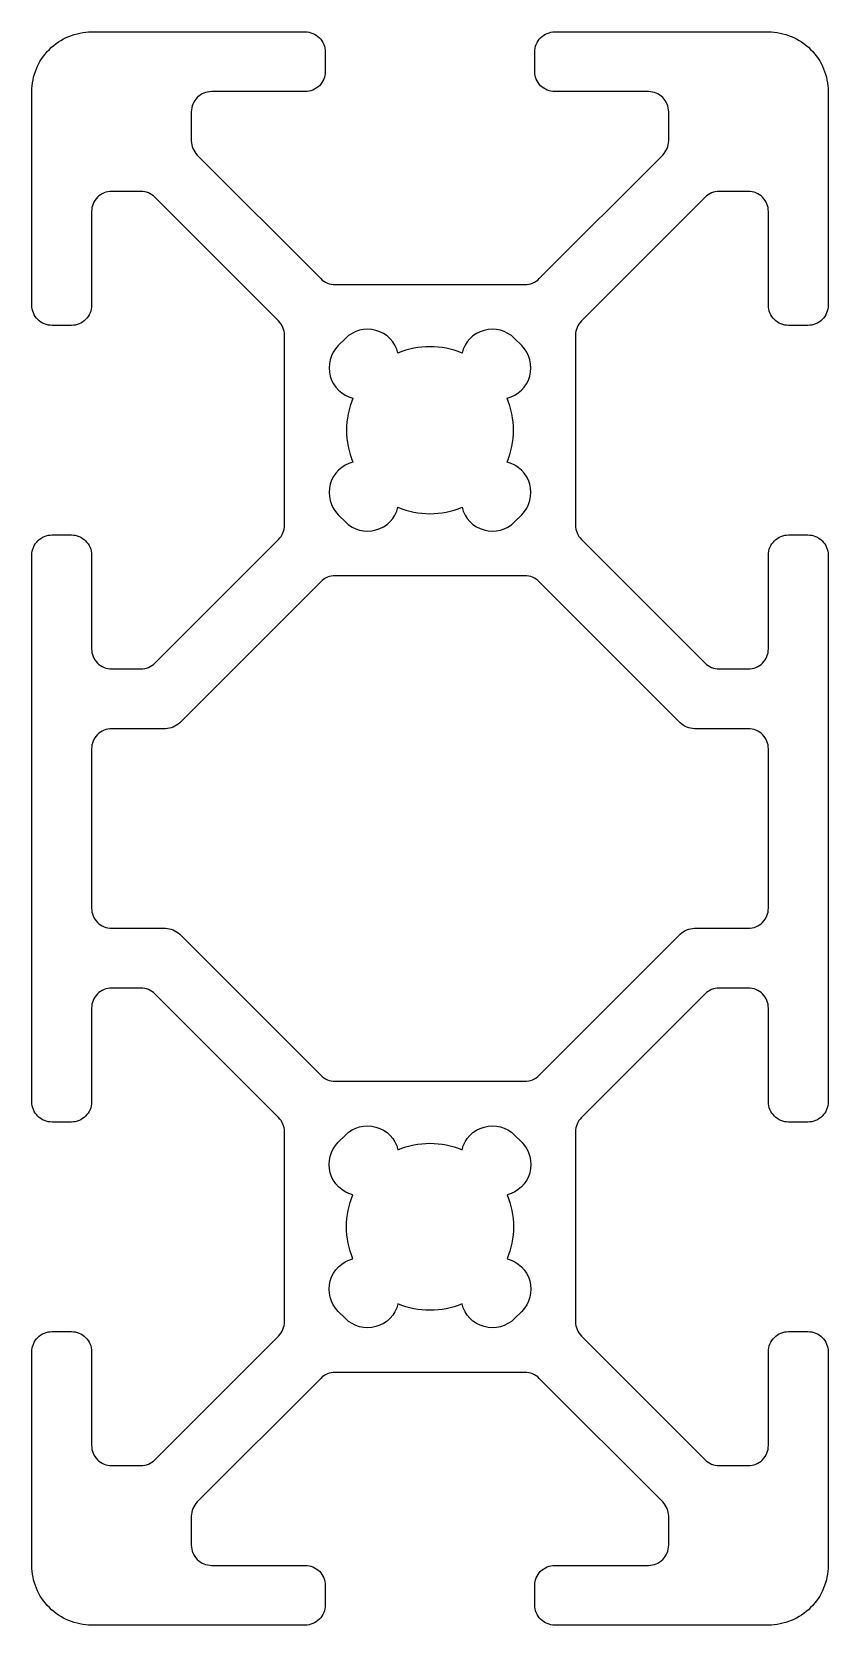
# Model space of a CAD drawing. Header units: millimetres. Extents: x -405 to -385, y 20 to 60.
import ezdxf

# ---------------------------------------------------------------- set-up
doc = ezdxf.new("R2010")
doc.units = ezdxf.units.MM
doc.layers.get('0').update_dxf_attribs({"linetype": 'CONTINUOUS'})

msp = doc.modelspace()

# ---------------------------------------------------------------- linework, layer by layer
for points in [[(-405, 58.5, -0.414214), (-403.5, 60), (-398.138, 60, -0.414214), (-397.63, 59.492), (-397.63, 59.008, -0.414214), (-398.138, 58.5), (-400.487, 58.5, 0.414214), (-400.995, 57.992), (-400.995, 57.266, 0.198912), (-400.846, 56.907), (-397.743, 53.804, 0.198912), (-397.384, 53.655), (-392.616, 53.655, 0.198912), (-392.257, 53.804), (-389.154, 56.907, 0.198912), (-389.005, 57.266), (-389.005, 57.992, 0.414214), (-389.513, 58.5), (-391.862, 58.5, -0.414214), (-392.37, 59.008), (-392.37, 59.492, -0.414214), (-391.862, 60), (-386.5, 60, -0.414214), (-385, 58.5), (-385, 53.138, -0.414214), (-385.508, 52.63), (-385.992, 52.63, -0.414214), (-386.5, 53.138), (-386.5, 55.487, 0.414214), (-387.008, 55.995), (-387.734, 55.995, 0.198912), (-388.093, 55.846), (-391.196, 52.743, 0.198912), (-391.345, 52.384), (-391.345, 47.616, 0.198912), (-391.196, 47.257), (-388.093, 44.154, 0.198912), (-387.734, 44.005), (-387.008, 44.005, 0.414214), (-386.5, 44.513), (-386.5, 46.862, -0.414214), (-385.992, 47.37), (-385.508, 47.37, -0.414214), (-385, 46.862), (-385, 33.138, -0.414214), (-385.508, 32.63), (-385.992, 32.63, -0.414214), (-386.5, 33.138), (-386.5, 35.487, 0.414214), (-387.008, 35.995), (-387.734, 35.995, 0.198912), (-388.093, 35.846), (-391.196, 32.743, 0.198912), (-391.345, 32.384), (-391.345, 27.616, 0.198912), (-391.196, 27.257), (-388.093, 24.154, 0.198912), (-387.734, 24.005), (-387.008, 24.005, 0.414214), (-386.5, 24.513), (-386.5, 26.862, -0.414214), (-385.992, 27.37), (-385.508, 27.37, -0.414214), (-385, 26.862), (-385, 21.5, -0.414214), (-386.5, 20), (-391.862, 20, -0.414214), (-392.37, 20.508), (-392.37, 20.992, -0.414214), (-391.862, 21.5), (-389.513, 21.5, 0.414214), (-389.005, 22.008), (-389.005, 22.734, 0.198912), (-389.154, 23.093), (-392.257, 26.196, 0.198912), (-392.616, 26.345), (-397.384, 26.345, 0.198912), (-397.743, 26.196), (-400.846, 23.093, 0.198912), (-400.995, 22.734), (-400.995, 22.008, 0.414214), (-400.487, 21.5), (-398.138, 21.5, -0.414214), (-397.63, 20.992), (-397.63, 20.508, -0.414214), (-398.138, 20), (-403.5, 20, -0.414214), (-405, 21.5), (-405, 26.862, -0.414214), (-404.492, 27.37), (-404.008, 27.37, -0.414214), (-403.5, 26.862), (-403.5, 24.513, 0.414214), (-402.992, 24.005), (-402.266, 24.005, 0.198912), (-401.907, 24.154), (-398.804, 27.257, 0.198912), (-398.655, 27.616), (-398.655, 32.384, 0.198912), (-398.804, 32.743), (-401.907, 35.846, 0.198912), (-402.266, 35.995), (-402.992, 35.995, 0.414214), (-403.5, 35.487), (-403.5, 33.138, -0.414214), (-404.008, 32.63), (-404.492, 32.63, -0.414214), (-405, 33.138), (-405, 46.862, -0.414214), (-404.492, 47.37), (-404.008, 47.37, -0.414214), (-403.5, 46.862), (-403.5, 44.513, 0.414214), (-402.992, 44.005), (-402.266, 44.005, 0.198912), (-401.907, 44.154), (-398.804, 47.257, 0.198912), (-398.655, 47.616), (-398.655, 52.384, 0.198912), (-398.804, 52.743), (-401.907, 55.846, 0.198912), (-402.266, 55.995), (-402.992, 55.995, 0.414214), (-403.5, 55.487), (-403.5, 53.138, -0.414214), (-404.008, 52.63), (-404.492, 52.63, -0.414214), (-405, 53.138)], [(-397.124, 52.304), (-397.304, 52.124, 0.58433), (-396.936, 50.804, 0.199349), (-396.936, 49.196, 0.58433), (-397.304, 47.876), (-397.124, 47.696, 0.58433), (-395.804, 48.064, 0.199349), (-394.196, 48.064, 0.58433), (-392.876, 47.696), (-392.696, 47.876, 0.58433), (-393.064, 49.196, 0.199349), (-393.064, 50.804, 0.58433), (-392.696, 52.124), (-392.876, 52.304, 0.58433), (-394.196, 51.936, 0.199349), (-395.804, 51.936, 0.58433)], [(-403.5, 41.997), (-403.5, 38.003, 0.414214), (-402.992, 37.495), (-401.645, 37.495, -0.198912), (-401.286, 37.346), (-397.743, 33.804, 0.198912), (-397.384, 33.655), (-392.616, 33.655, 0.198912), (-392.257, 33.804), (-388.715, 37.346, -0.198912), (-388.355, 37.495), (-387.008, 37.495, 0.414214), (-386.5, 38.003), (-386.5, 41.997, 0.414214), (-387.008, 42.505), (-388.355, 42.505, -0.198912), (-388.715, 42.654), (-392.257, 46.196, 0.198912), (-392.616, 46.345), (-397.384, 46.345, 0.198912), (-397.743, 46.196), (-401.286, 42.654, -0.198912), (-401.645, 42.505), (-402.992, 42.505, 0.414214)], [(-396.936, 29.196, -0.199349), (-396.936, 30.804, -0.58433), (-397.304, 32.124), (-397.124, 32.304, -0.58433), (-395.804, 31.936, -0.199349), (-394.196, 31.936, -0.58433), (-392.876, 32.304), (-392.696, 32.124, -0.58433), (-393.064, 30.804, -0.199349), (-393.064, 29.196, -0.58433), (-392.696, 27.876), (-392.876, 27.696, -0.58433), (-394.196, 28.064, -0.199349), (-395.804, 28.064, -0.58433), (-397.124, 27.696), (-397.304, 27.876, -0.58433)]]:
    msp.add_lwpolyline(points, format="xyb", close=True)

doc.saveas('drawing.dxf')
